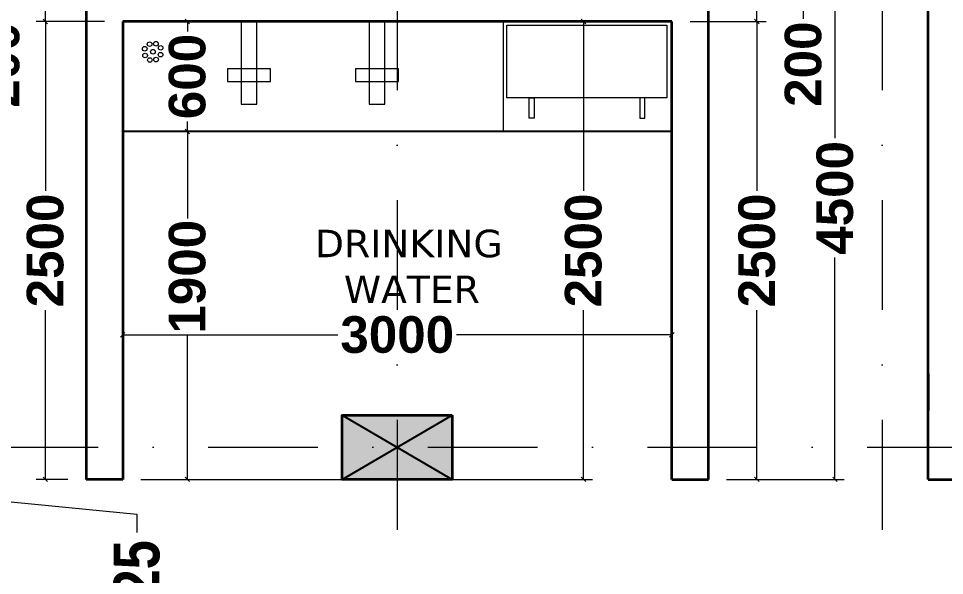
# Model space of a CAD drawing. Header units: millimetres. Extents: x -3092162 to 4513894, y -12317808 to 1849994.
# Drawn here: x -384403 to -379345, y -5832681 to -5829639 of the extents above; entities that cross this region are included whole.
import ezdxf

# ---------------------------------------------------------------- set-up
doc = ezdxf.new("R2010")
doc.units = ezdxf.units.MM
doc.header["$LTSCALE"] = 2
doc.header["$MEASUREMENT"] = 0
doc.header["$PDMODE"] = 34
doc.header["$PDSIZE"] = 500
doc.linetypes.add('DASHDOT', pattern=[1, 0.5, -0.25, 0, -0.25])
for name, color, linetype, lineweight in [('coloumn', 10, 'Continuous', 35), ('D DIM', 250, 'Continuous', 9), ('FIXTURE', 252, 'Continuous', 0), ('GRID', 251, 'DASHDOT', 5), ('TEXT', 7, 'Continuous', 13), ('toi.dim.', 214, 'Continuous', 9), ('WAll', 250, 'Continuous', 35)]:
    doc.layers.add(name, color=color, linetype=linetype, lineweight=lineweight)
doc.styles.add('INNER DIM', font='ARIALNB.TTF', dxfattribs={"height": 250})
doc.styles.add('int dim', font='arialbd.ttf', dxfattribs={"height": 200})
doc.styles.add('style2', font='verdana.ttf')
doc.dimstyles.new('toilet detail', dxfattribs={"dimtxt": 150, "dimasz": 25, "dimexe": 50, "dimexo": 100, "dimgap": 25, "dimtad": 0, "dimdec": 0, "dimzin": 3, "dimdsep": 46, "dimtxsty": 'int dim', "dimblk": 'OBLIQUE', "dimcen": 90, "dimclrd": 214, "dimclre": 214, "dimclrt": 256, "dimadec": 0, "dimazin": 0, "dimtfac": 1, "dimtdec": 0, "dimtofl": 0, "dimtmove": 1, "dimatfit": 3, "dimfxl": 1, "dimfrac": 1, "dimtolj": 1, "dimtzin": 0, "dimlwd": -1, "dimlwe": -1, "dimarcsym": 1})

# ---------------------------------------------------------------- blocks, each defined once
blk = doc.blocks.new('A$C74D42F1A')
at = {"layer": 'FIXTURE', "ltscale": 0.75}
for p, q in [((599.6, 918.7), (0, 918.7)), ((0, 918.7), (0, 0)), ((599.6, 0), (599.6, 918.7)), ((580.2, 893.3), (183.2, 893.3)), ((183.2, 893.3), (183.2, 19.4)), ((580.2, 19.4), (580.2, 893.3)), ((71.9, 745.1), (71.9, 772.1)), ((71.9, 772.1), (183.2, 772.1)), ((183.2, 772.1), (183.2, 745.1)), ((183.2, 745.1), (71.9, 745.1)), ((183.2, 167.5), (71.9, 167.5)), ((71.9, 167.5), (71.9, 140.5)), ((183.2, 140.5), (183.2, 167.5)), ((71.9, 140.5), (183.2, 140.5)), ((0, 0), (599.6, 0)), ((183.2, 19.4), (580.2, 19.4))]:
    blk.add_line(p, q, dxfattribs=at)
blk = doc.blocks.new('zzzz')
at = {"layer": 'FIXTURE', "ltscale": 100}
blk.add_lwpolyline([(-1588667.3, -5737949.6), (-1588667.3, -5738401.1), (-1588581.8, -5738401.1), (-1588581.8, -5737949.6)], dxfattribs=at)
blk.add_lwpolyline([(-1588507.3, -5738208.1), (-1588741.8, -5738208.1), (-1588741.8, -5738276.1), (-1588507.3, -5738276.1)], close=True, dxfattribs=at)
blk = doc.blocks.new('14')
at = {"layer": 'FIXTURE', "ltscale": 15000}
for centre in [(-57, 27.9), (-38.2, 36), (-20.2, 27), (-64.7, 9.5), (-38.1, 9.5), (-12.1, 9.5), (-57, -7.8), (-38.2, -15.3), (-18.6, -8.4)]:
    blk.add_circle(centre, 6.97, dxfattribs=at)
blk = doc.blocks.new('_Oblique')
at = {"color": 0, "linetype": 'ByBlock', "lineweight": -2}
blk.add_line((-0.5, -0.5), (0.5, 0.5), dxfattribs=at)
blk = doc.blocks.new('*D300')
at = {"layer": 'Defpoints', "color": 0, "lineweight": 50, "ltscale": 100, "transparency": 16777216}
for p in [(-384256.9, -5829656.2), (-383834.3, -5829656.2), (-384034.3, -5832156.2)]:
    blk.add_point(p, dxfattribs=at)
at = {"layer": 'toi.dim.', "color": 214, "ltscale": 100, "transparency": 16777216}
for p, q in [((-383934.3, -5829656.2), (-384306.9, -5829656.2)), ((-384256.9, -5829656.2), (-384256.9, -5830580.8)), ((-384256.9, -5832156.2), (-384256.9, -5831231.6)), ((-384134.3, -5832156.2), (-384306.9, -5832156.2))]:
    blk.add_line(p, q, dxfattribs=at)
at = {"layer": 'toi.dim.', "color": 214, "ltscale": 100, "transparency": 16777216, "xscale": 25, "yscale": 25, "zscale": 25}
for p, rotation in [((-384256.9, -5829656.2), 90), ((-384256.9, -5832156.2), 270)]:
    blk.add_blockref('_Oblique', p, dxfattribs=dict(at, rotation=rotation))
at = {"layer": 'toi.dim.', "ltscale": 100, "transparency": 16777216, "insert": (-384256.9, -5830906.2), "char_height": 200, "attachment_point": 5, "rotation": 90, "style": 'int dim'}
blk.add_mtext('\\A1;2500', dxfattribs=at)
blk = doc.blocks.new('*D303')
at = {"layer": 'Defpoints', "color": 0, "lineweight": 50, "ltscale": 100, "transparency": 16777216}
for p in [(-380834.7, -5829656.2), (-380369.3, -5829656.2), (-380634.7, -5832156.2)]:
    blk.add_point(p, dxfattribs=at)
at = {"layer": 'toi.dim.', "color": 214, "ltscale": 100, "transparency": 16777216}
for p, q in [((-380734.7, -5829656.2), (-380319.3, -5829656.2)), ((-380369.3, -5829656.2), (-380369.3, -5830580.8)), ((-380369.3, -5832156.2), (-380369.3, -5831231.6)), ((-380534.7, -5832156.2), (-380319.3, -5832156.2))]:
    blk.add_line(p, q, dxfattribs=at)
at = {"layer": 'toi.dim.', "color": 214, "ltscale": 100, "transparency": 16777216, "xscale": 25, "yscale": 25, "zscale": 25}
for p, rotation in [((-380369.3, -5829656.2), 90), ((-380369.3, -5832156.2), 270)]:
    blk.add_blockref('_Oblique', p, dxfattribs=dict(at, rotation=rotation))
at = {"layer": 'toi.dim.', "ltscale": 100, "transparency": 16777216, "insert": (-380369.3, -5830906.2), "char_height": 200, "attachment_point": 5, "rotation": 90, "style": 'int dim'}
blk.add_mtext('\\A1;2500', dxfattribs=at)
blk = doc.blocks.new('*D304')
at = {"layer": 'Defpoints', "color": 0, "lineweight": 50, "ltscale": 100, "transparency": 16777216}
for p in [(-380634.7, -5829456.2), (-380369.3, -5829456.2), (-380834.7, -5829656.2)]:
    blk.add_point(p, dxfattribs=at)
at = {"layer": 'toi.dim.', "color": 214, "ltscale": 100, "transparency": 16777216}
for p, q in [((-380534.7, -5829456.2), (-380319.3, -5829456.2)), ((-380369.3, -5829656.2), (-380369.3, -5829456.2)), ((-380369.3, -5829556.2), (-380116.2, -5829591)), ((-380116.2, -5829591), (-380116.2, -5829641)), ((-380734.7, -5829656.2), (-380319.3, -5829656.2))]:
    blk.add_line(p, q, dxfattribs=at)
at = {"layer": 'toi.dim.', "color": 214, "ltscale": 100, "transparency": 16777216, "xscale": 25, "yscale": 25, "zscale": 25}
for p, rotation in [((-380369.3, -5829456.2), 90), ((-380369.3, -5829656.2), 270)]:
    blk.add_blockref('_Oblique', p, dxfattribs=dict(at, rotation=rotation))
at = {"layer": 'toi.dim.', "ltscale": 100, "transparency": 16777216, "insert": (-380116.2, -5829888.7), "char_height": 200, "attachment_point": 5, "rotation": 90, "style": 'int dim'}
blk.add_mtext('\\A1;200', dxfattribs=at)
blk = doc.blocks.new('*D306')
at = {"layer": 'Defpoints', "color": 0, "lineweight": 50, "ltscale": 100, "transparency": 16777216}
for p in [(-384256.9, -5829456.2), (-383834.3, -5829456.2), (-383834.3, -5829656.2)]:
    blk.add_point(p, dxfattribs=at)
at = {"layer": 'toi.dim.', "color": 214, "ltscale": 100, "transparency": 16777216}
for p, q in [((-383934.3, -5829456.2), (-384306.9, -5829456.2)), ((-384256.9, -5829656.2), (-384256.9, -5829456.2)), ((-384256.9, -5829556.2), (-384497.6, -5829595.7)), ((-384497.6, -5829595.7), (-384497.6, -5829645.7)), ((-383934.3, -5829656.2), (-384306.9, -5829656.2))]:
    blk.add_line(p, q, dxfattribs=at)
at = {"layer": 'toi.dim.', "color": 214, "ltscale": 100, "transparency": 16777216, "xscale": 25, "yscale": 25, "zscale": 25}
for p, rotation in [((-384256.9, -5829456.2), 90), ((-384256.9, -5829656.2), 270)]:
    blk.add_blockref('_Oblique', p, dxfattribs=dict(at, rotation=rotation))
at = {"layer": 'toi.dim.', "ltscale": 100, "transparency": 16777216, "insert": (-384497.6, -5829893.4), "char_height": 200, "attachment_point": 5, "rotation": 90, "style": 'int dim'}
blk.add_mtext('\\A1;200', dxfattribs=at)
blk = doc.blocks.new('*D316')
at = {"layer": 'Defpoints', "color": 0, "lineweight": 50, "ltscale": 100, "transparency": 16777216}
for p in [(-380634.7, -5827656.2), (-379942.9, -5827656.2), (-380634.7, -5832156.2)]:
    blk.add_point(p, dxfattribs=at)
at = {"layer": 'toi.dim.', "color": 214, "ltscale": 100, "transparency": 16777216}
for p, q in [((-380534.7, -5827656.2), (-379892.9, -5827656.2)), ((-379942.9, -5827656.2), (-379942.9, -5830292.9)), ((-379942.9, -5832156.2), (-379942.9, -5830945.5)), ((-380534.7, -5832156.2), (-379892.9, -5832156.2))]:
    blk.add_line(p, q, dxfattribs=at)
at = {"layer": 'toi.dim.', "color": 214, "ltscale": 100, "transparency": 16777216, "xscale": 25, "yscale": 25, "zscale": 25}
for p, rotation in [((-379942.9, -5827656.2), 90), ((-379942.9, -5832156.2), 270)]:
    blk.add_blockref('_Oblique', p, dxfattribs=dict(at, rotation=rotation))
at = {"layer": 'toi.dim.', "ltscale": 100, "transparency": 16777216, "insert": (-379942.9, -5830619.2), "char_height": 200, "attachment_point": 5, "rotation": 90, "style": 'int dim'}
blk.add_mtext('\\A1;4500', dxfattribs=at)
blk = doc.blocks.new('*D326')
at = {"layer": 'Defpoints', "color": 0, "lineweight": 50, "ltscale": 100, "transparency": 16777216}
for p in [(-383504.8, -5829656.2), (-383677.3, -5830256.2), (-383481.1, -5830256.2)]:
    blk.add_point(p, dxfattribs=at)
at = {"layer": 'toi.dim.', "color": 214, "ltscale": 100, "transparency": 16777216}
for p, q in [((-383481.1, -5829656.2), (-383481.1, -5829710.9)), ((-383404.8, -5829656.2), (-383431.1, -5829656.2)), ((-383481.1, -5830256.2), (-383481.1, -5830201.5)), ((-383577.3, -5830256.2), (-383431.1, -5830256.2))]:
    blk.add_line(p, q, dxfattribs=at)
at = {"layer": 'toi.dim.', "color": 214, "ltscale": 100, "transparency": 16777216, "xscale": 25, "yscale": 25, "zscale": 25}
for p, rotation in [((-383481.1, -5829656.2), 90), ((-383481.1, -5830256.2), 270)]:
    blk.add_blockref('_Oblique', p, dxfattribs=dict(at, rotation=rotation))
at = {"layer": 'toi.dim.', "ltscale": 100, "transparency": 16777216, "insert": (-383481.1, -5829956.2), "char_height": 200, "attachment_point": 5, "rotation": 90, "style": 'int dim'}
blk.add_mtext('\\A1;600', dxfattribs=at)
blk = doc.blocks.new('*D327')
at = {"layer": 'Defpoints', "color": 0, "lineweight": 50, "ltscale": 100, "transparency": 16777216}
for p in [(-383677.3, -5830256.2), (-383834.3, -5832156.2), (-383481.1, -5832156.2)]:
    blk.add_point(p, dxfattribs=at)
at = {"layer": 'toi.dim.', "color": 214, "ltscale": 100, "transparency": 16777216}
for p, q in [((-383577.3, -5830256.2), (-383431.1, -5830256.2)), ((-383481.1, -5830256.2), (-383481.1, -5830731.8)), ((-383481.1, -5832156.2), (-383481.1, -5831367.5)), ((-383734.3, -5832156.2), (-383431.1, -5832156.2))]:
    blk.add_line(p, q, dxfattribs=at)
at = {"layer": 'toi.dim.', "color": 214, "ltscale": 100, "transparency": 16777216, "xscale": 25, "yscale": 25, "zscale": 25}
for p, rotation in [((-383481.1, -5830256.2), 90), ((-383481.1, -5832156.2), 270)]:
    blk.add_blockref('_Oblique', p, dxfattribs=dict(at, rotation=rotation))
at = {"layer": 'toi.dim.', "ltscale": 100, "transparency": 16777216, "insert": (-383481.1, -5831049.7), "char_height": 200, "attachment_point": 5, "rotation": 90, "style": 'int dim'}
blk.add_mtext('\\A1;1900', dxfattribs=at)
blk = doc.blocks.new('*D350')
at = {"layer": 'Defpoints', "color": 0, "lineweight": 50, "ltscale": 100, "transparency": 16777216}
for p in [(-380834.7, -5831366.7), (-383834.3, -5831571.9), (-380834.7, -5831571.9)]:
    blk.add_point(p, dxfattribs=at)
at = {"layer": 'toi.dim.', "color": 214, "ltscale": 100, "transparency": 16777216}
for p, q in [((-383834.3, -5831471.9), (-383834.3, -5831316.7)), ((-380834.7, -5831471.9), (-380834.7, -5831316.7)), ((-383834.3, -5831366.7), (-382658.1, -5831366.7)), ((-380834.7, -5831366.7), (-382010.9, -5831366.7))]:
    blk.add_line(p, q, dxfattribs=at)
at = {"layer": 'toi.dim.', "color": 214, "ltscale": 100, "transparency": 16777216, "xscale": 25, "yscale": 25, "zscale": 25, "rotation": 180}
blk.add_blockref('_Oblique', (-383834.3, -5831366.7), dxfattribs=at)
at = {"layer": 'toi.dim.', "color": 214, "ltscale": 100, "transparency": 16777216, "xscale": 25, "yscale": 25, "zscale": 25}
blk.add_blockref('_Oblique', (-380834.7, -5831366.7), dxfattribs=at)
at = {"layer": 'toi.dim.', "ltscale": 100, "transparency": 16777216, "insert": (-382334.5, -5831366.7), "char_height": 200, "attachment_point": 5, "style": 'int dim'}
blk.add_mtext('\\A1;3000', dxfattribs=at)
blk = doc.blocks.new('*D285')
at = {"layer": 'Defpoints', "color": 0, "lineweight": 50, "ltscale": 100, "transparency": 16777216}
for p in [(-383637.8, -5829656.2), (-383834.3, -5832156.2), (-381317.1, -5832156.2)]:
    blk.add_point(p, dxfattribs=at)
at = {"layer": 'toi.dim.', "color": 214, "ltscale": 100, "transparency": 16777216}
for p, q in [((-383537.8, -5829656.2), (-381267.1, -5829656.2)), ((-381317.1, -5829656.2), (-381317.1, -5830580.8)), ((-381317.1, -5832156.2), (-381317.1, -5831231.6)), ((-383734.3, -5832156.2), (-381267.1, -5832156.2))]:
    blk.add_line(p, q, dxfattribs=at)
at = {"layer": 'toi.dim.', "color": 214, "ltscale": 100, "transparency": 16777216, "xscale": 25, "yscale": 25, "zscale": 25}
for p, rotation in [((-381317.1, -5829656.2), 90), ((-381317.1, -5832156.2), 270)]:
    blk.add_blockref('_Oblique', p, dxfattribs=dict(at, rotation=rotation))
at = {"layer": 'toi.dim.', "ltscale": 100, "transparency": 16777216, "insert": (-381317.1, -5830906.2), "char_height": 200, "attachment_point": 5, "rotation": 90, "style": 'int dim'}
blk.add_mtext('\\A1;2500', dxfattribs=at)

msp = doc.modelspace()

# ---------------------------------------------------------------- hatches: boundary and pattern name
at = {"layer": 'coloumn', "ltscale": 100}
msp.add_hatch(color=256, dxfattribs=at).paths.add_polyline_path([(-382034.7, -5831806.2), (-382034.7, -5832156.2), (-382634.7, -5832156.2), (-382634.7, -5831806.2)])

# ---------------------------------------------------------------- linework, layer by layer
at = {"layer": 'coloumn', "lineweight": 25, "ltscale": 100}
for p, q in [((-382634.7, -5832156.2), (-382034.7, -5831806.2)), ((-382634.7, -5831806.2), (-382034.7, -5832156.2))]:
    msp.add_line(p, q, dxfattribs=at)
at = {"layer": 'coloumn', "ltscale": 100}
msp.add_lwpolyline([(-382034.7, -5831806.2), (-382034.7, -5832156.2), (-382634.7, -5832156.2), (-382634.7, -5831806.2)], close=True, dxfattribs=at)
at = {"layer": 'D DIM', "ltscale": 100}
for p, q in [((-384543.3, -5832268.7), (-383757, -5832346.3)), ((-383757, -5832346.3), (-383757, -5832446.3))]:
    msp.add_line(p, q, dxfattribs=at)
at = {"layer": 'GRID', "color": 5, "ltscale": 600}
for p, q in [((-382334.3, -5807829.3), (-382334.3, -5892623.2)), ((-379684.3, -5807829.3), (-379684.3, -5892623.2))]:
    msp.add_line(p, q, dxfattribs=at)
at = {"layer": 'GRID', "color": 6, "ltscale": 600}
msp.add_line((-460174.2, -5831981.2), (-367334.7, -5831981.2), dxfattribs=at)
at = {"layer": 'WAll', "ltscale": 100}
for p, q in [((-379434.7, -5832156.2), (-379434.7, -5828556.2)), ((-384034.3, -5829456.2), (-384034.3, -5832156.2)), ((-380634.7, -5832156.2), (-380634.7, -5829456.2)), ((-380834.7, -5829656.2), (-383834.3, -5829656.2)), ((-383834.3, -5829656.2), (-383834.3, -5832156.2)), ((-380834.7, -5832156.2), (-380834.7, -5829656.2)), ((-379434.7, -5831198.8), (-379434.3, -5831198.8)), ((-379434.7, -5831580.8), (-379434.7, -5831780.8)), ((-383834.3, -5832156.2), (-384034.3, -5832156.2)), ((-380834.7, -5832156.2), (-380634.7, -5832156.2)), ((-379434.7, -5832156.2), (-376034.3, -5832156.2))]:
    msp.add_line(p, q, dxfattribs=at)
at = {"layer": 'WAll', "lineweight": 25, "ltscale": 100}
msp.add_line((-380834.7, -5830256.2), (-383834.3, -5830256.2), dxfattribs=at)

# ---------------------------------------------------------------- block references
at = {"layer": 'FIXTURE', "ltscale": 100}
for p in [(1205480.6, -91706.6), (1206180.1, -91706.6)]:
    msp.add_blockref('zzzz', p, dxfattribs=at)
at = {"layer": 'FIXTURE', "ltscale": 100, "xscale": -1, "rotation": 270}
msp.add_blockref('A$C74D42F1A', (-381754.4, -5830256.2), dxfattribs=at)
at = {"layer": 'FIXTURE', "xscale": 1.8, "yscale": 1.8, "zscale": 1.8, "rotation": 69.528809267868}
msp.add_blockref('14', (-383629.2, -5829762.7), dxfattribs=at)

# ---------------------------------------------------------------- texts
at = {"layer": 'D DIM', "ltscale": 100, "insert": (-383757, -5832727.3), "char_height": 250, "attachment_point": 5, "rotation": 90, "style": 'INNER DIM'}
msp.add_mtext('\\A1;225', dxfattribs=at)
at = {"layer": 'TEXT', "ltscale": 100, "insert": (-382257.2, -5830793), "char_height": 150, "attachment_point": 1, "style": 'style2'}
msp.add_mtext('\\pi-526.41;DRINKING\\P\\pi-368.8;WATER ', dxfattribs=at)

# ---------------------------------------------------------------- dimensions: what is measured, and where the dimension line sits
at = {"layer": 'toi.dim.', "ltscale": 100}
for base, p1, p2, picture, middle in [((-379942.9, -5827656.2), (-380634.7, -5832156.2), (-380634.7, -5827656.2), '*D316', (-379942.9, -5830619.2)), ((-384256.9, -5829456.2), (-383834.3, -5829656.2), (-383834.3, -5829456.2), '*D306', (-384497.6, -5829670.7)), ((-380369.3, -5829456.2), (-380834.7, -5829656.2), (-380634.7, -5829456.2), '*D304', (-380116.2, -5829666)), ((-383481.1, -5832156.2), (-383677.3, -5830256.2), (-383834.3, -5832156.2), '*D327', (-383481.1, -5831049.7))]:
    dim = msp.add_linear_dim(base=base, p1=p1, p2=p2, angle=90, dimstyle='toilet detail', dxfattribs=at)
    dim.commit()
    dim.dimension.update_dxf_attribs({"geometry": picture, "text_midpoint": middle, "dimtype": 160})
for base, p1, p2, picture, middle in [((-384256.9, -5829656.2), (-384034.3, -5832156.2), (-383834.3, -5829656.2), '*D300', (-384256.9, -5830906.2)), ((-381317.1, -5832156.2), (-383637.8, -5829656.2), (-383834.3, -5832156.2), '*D285', (-381317.1, -5830906.2)), ((-383481.1, -5830256.2), (-383504.8, -5829656.2), (-383677.3, -5830256.2), '*D326', (-383481.1, -5829956.2)), ((-380369.3, -5829656.2), (-380634.7, -5832156.2), (-380834.7, -5829656.2), '*D303', (-380369.3, -5830906.2))]:
    dim = msp.add_linear_dim(base=base, p1=p1, p2=p2, angle=90, dimstyle='toilet detail', dxfattribs=at)
    dim.commit()
    dim.dimension.update_dxf_attribs({"geometry": picture, "text_midpoint": middle})
dim = msp.add_linear_dim(base=(-380834.7, -5831366.7), p1=(-383834.3, -5831571.9), p2=(-380834.7, -5831571.9), dimstyle='toilet detail', dxfattribs=at)
dim.commit()
dim.dimension.update_dxf_attribs({"geometry": '*D350', "text_midpoint": (-382334.5, -5831366.7)})

doc.saveas('drawing.dxf')
